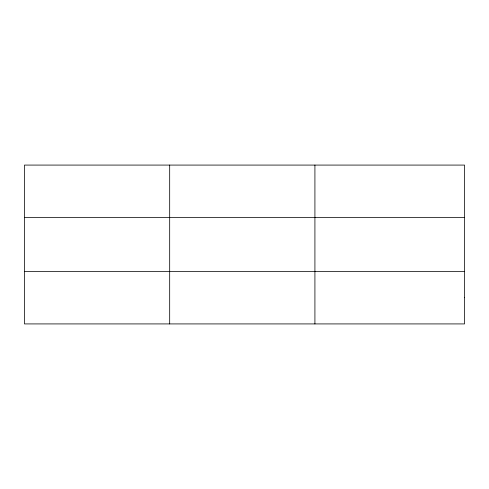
<?xml version="1.0" encoding="UTF-8"?>
<svg xmlns="http://www.w3.org/2000/svg" width="489" height="489" viewBox="0 0 489 489"><rect width="100%" height="100%" fill="white"/><g stroke="black" fill="none" stroke-linecap="round" stroke-linejoin="round"><path stroke-width="0.73" d="M169.683 165.08L169.683 323.92M314.916 165.08L314.916 323.92M24.45 217.495L464.55 217.495M24.45 271.505L464.55 271.505M464.55 297.709L464.55 323.92L24.45 323.92L24.45 165.08L464.55 165.08L464.55 297.709"/></g></svg>
